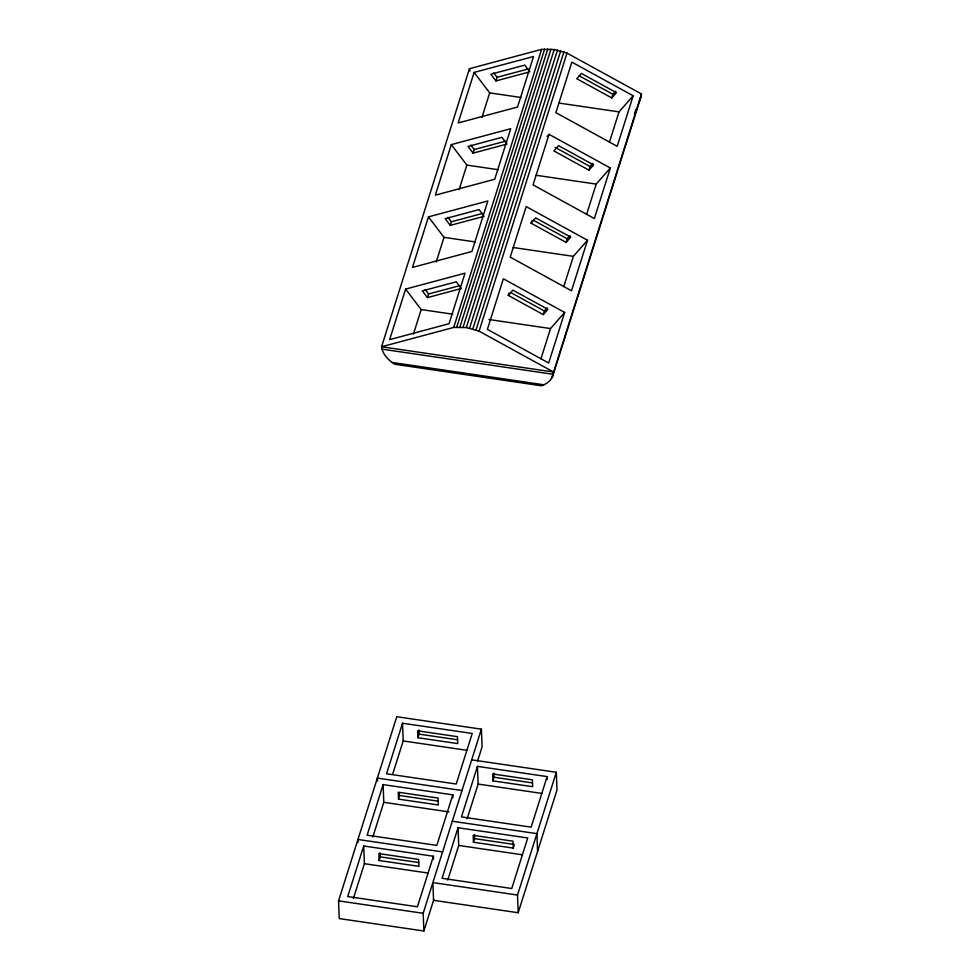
<?xml version="1.0" encoding="UTF-8"?>
<svg xmlns="http://www.w3.org/2000/svg" width="980" height="980" viewBox="0 0 980 980"><rect width="100%" height="100%" fill="white"/><g stroke="black" fill="none" stroke-linecap="round" stroke-linejoin="round"><path stroke-width="1.47" d="M641.177 96.224L641.447 93.958L567.004 53.104L554.239 49.515L541.609 49.367L469.469 68.698L381.563 346.761C382.592 354.429 388.509 360.407 394.866 364.254L541.45 385.789L546.387 383.56L550.172 380.387L552.598 376.479L641.177 96.224L639.475 100.438M552.598 376.479L553.541 372.02L479.098 331.154L466.333 327.577L453.703 327.43L381.563 346.761L553.541 372.02M405.622 289.088L389.648 339.631L449.048 323.719L465.022 273.175L405.622 289.088L421.18 309.558L452.76 314.2M428.456 216.874L412.482 267.418L471.882 251.505L487.856 200.961L428.456 216.874L444.014 237.344L475.594 241.987M451.302 144.624L435.316 195.167L494.716 179.254L510.702 128.711L451.302 144.624L466.848 165.093L498.428 169.736M474.124 72.41L458.15 122.953L517.55 107.041L533.524 56.497L474.124 72.41L489.682 92.879L521.262 97.522M413.425 334.119L421.18 309.558M436.247 261.893L444.014 237.344M459.093 189.655L466.848 165.093M481.927 117.441L489.682 92.879M427.427 297.602L422.331 290.901L456.264 281.811L461.36 288.512L427.427 297.602L428.566 293.988L425.173 289.529M484.194 216.298L450.249 225.388L451.4 221.774L448.007 217.315M505.558 144.44L473.095 153.137L474.234 149.536L470.841 145.065M528.379 72.226L495.929 80.924L497.068 77.31L493.675 72.851M453.703 327.43L541.609 49.367M456.741 327.136L544.647 49.074M459.89 327.063L547.796 49M463.087 327.21L550.993 49.147M466.333 327.577L554.239 49.515M469.579 328.165L557.485 50.102M472.813 328.962L560.719 50.899M475.998 329.966L563.904 51.903M479.098 331.154L567.004 53.104M549.033 134.334L533.047 184.889L594.358 218.528L610.332 167.984L549.033 134.334L547.11 136.526M508.252 295.397L512.883 290.129L547.906 309.349L543.275 314.617L508.252 295.397L509.012 292.996M531.087 223.183L535.717 217.915L570.74 237.136L566.109 242.403L531.087 223.183L531.846 220.782M433.785 899.591L423.862 931L339.227 918.566L338.553 900.865L396.765 716.723L481.388 729.157L482.074 746.858L477.566 761.129M363.715 845.997L347.729 896.541L417.419 906.782L433.405 856.238L363.715 845.997L364.389 863.698L353.437 898.366M383.119 784.613L367.132 835.168L436.823 845.397L452.809 794.854L383.119 784.613L383.793 802.326L372.841 836.981M402.523 723.24L386.549 773.784L456.227 784.024L472.213 733.469L402.523 723.24L403.197 740.941L392.698 774.163M543.275 314.617L544.415 311.015L547.195 307.843M566.109 242.403L567.249 238.789L570.029 235.629M588.956 170.153L593.574 164.885L558.551 145.665L553.921 150.932L588.956 170.153L590.095 166.551L592.863 163.378M611.777 97.939L616.408 92.671L581.385 73.451L576.755 78.719L611.777 97.939L612.917 94.337L615.697 91.165M379.125 860.501L378.856 853.592L418.668 859.436L418.938 866.345L379.125 860.501L380.265 856.888L380.105 852.747M398.529 799.117L398.26 792.208L438.072 798.051L438.342 804.972L398.529 799.117L399.571 792.747M417.933 737.744L417.664 730.823L457.476 736.678L457.746 743.587L417.933 737.744L419.073 734.13L418.913 729.978M540.923 358.888L550.515 328.557L564.664 312.449L503.365 278.798L487.379 329.354L548.69 362.992L564.664 312.449M563.757 286.675L573.349 256.344L587.498 240.235L526.187 206.584L510.213 257.127L571.512 290.778L587.498 240.235M586.591 214.424L596.183 184.093L610.332 167.984M609.425 142.21L619.017 111.879L633.166 95.771L571.855 62.12L555.88 112.663L617.192 146.314L633.166 95.771M634.403 113.962L635.787 109.588M551.569 378.513L641.447 93.958M423.862 931L423.176 913.299L481.388 729.157M458.04 827.745L442.066 878.288L511.756 888.517L527.73 837.973L458.04 827.745L458.726 845.446L447.762 880.101M477.444 766.36L461.47 816.904L531.16 827.145L547.134 776.589L477.444 766.36L478.13 784.061L467.166 818.729M514.035 845.679L513.263 848.092L473.45 842.236L474.602 838.635L474.443 834.482M492.854 780.864L492.597 773.955L532.41 779.798L532.667 786.707L492.854 780.864L494.006 777.25L493.846 773.098M517.514 895.034L432.878 882.6L433.564 900.314L518.187 912.735L517.514 895.034L556.322 772.277L471.686 759.843M518.187 912.735L556.995 789.978L556.322 772.277M497.068 77.31L528.048 69.017M474.234 149.536L505.215 141.23M451.4 221.774L482.38 213.481M428.566 293.988L459.547 285.695M558.857 103.047L619.017 111.879M536.036 175.261L596.183 184.093M513.189 247.511L573.349 256.344M488.861 319.505L550.515 328.557M382.016 349.137L553.259 374.311M392.159 362.478L544.035 384.809M419.073 734.13L457.415 739.765M403.197 740.941L466.958 750.312M494.006 777.25L532.336 782.885M478.13 784.061L541.891 793.433M461.984 790.529L377.361 778.108L377.471 781.06M399.668 795.515L438.011 801.138M383.793 802.326L449.036 811.906M452.282 821.228L536.918 833.649L537.591 851.363M474.602 838.635L514.414 844.478M458.726 845.446L522.487 854.805M442.58 851.914L357.957 839.48L358.068 842.433M380.265 856.888L418.607 862.523M364.389 863.698L428.15 873.07M338.553 900.865L423.176 913.299M579.192 75.828L612.917 94.337M555.072 147.331L590.095 166.551M533.524 220.292L567.249 238.789M510.69 292.506L544.415 311.015M529.862 71.834L524.766 65.133L490.833 74.223L495.929 80.924M507.028 144.048L501.944 137.347L467.999 146.437L473.095 153.137M483.336 215.184L479.098 209.597L445.165 218.687L450.249 225.388M469.469 68.698L469.922 71.075M547.134 776.589L547.257 779.541M513.263 848.092L513.005 841.183L473.193 835.327L473.45 842.236M452.809 794.854L452.919 797.806M433.405 856.238L433.515 859.191"/></g></svg>
